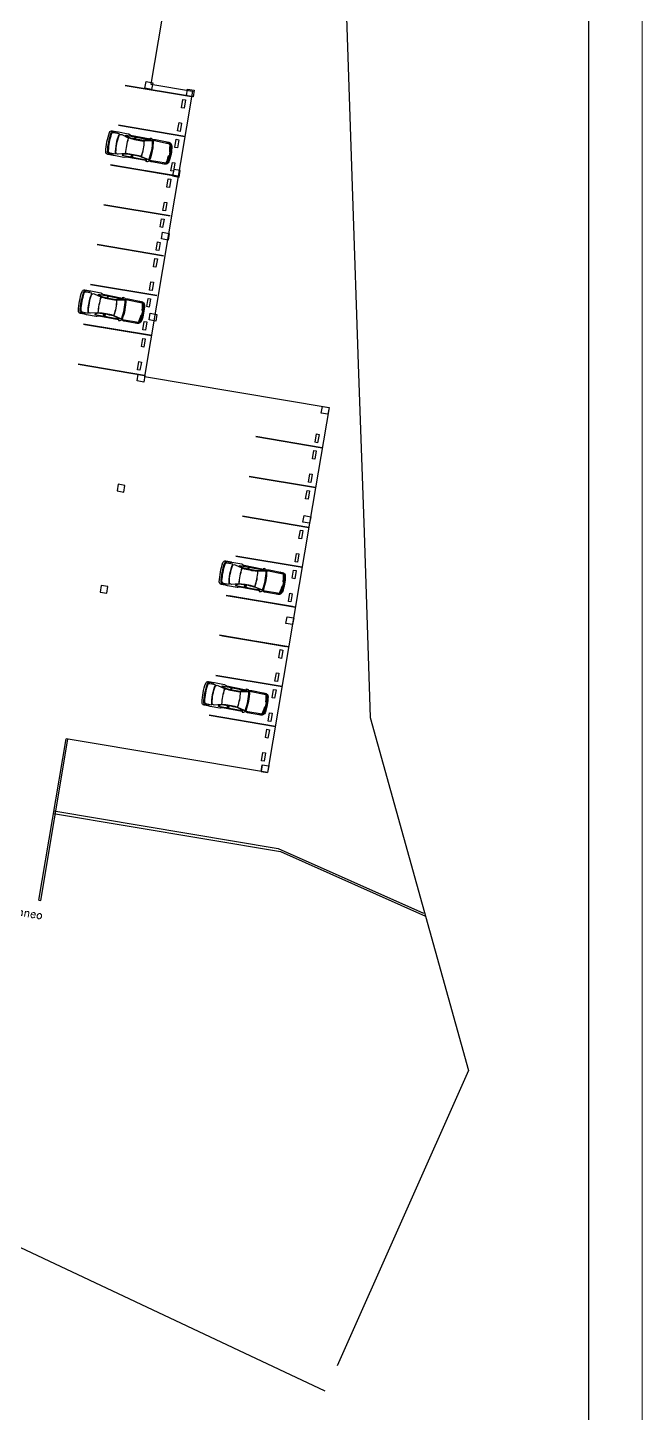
# Model space of a CAD drawing. Header units: millimetres. Extents: x -1615 to -538, y 177 to 397.
# Drawn here: x -938.2 to -901.7, y 226.4 to 308.8 of the extents above; entities that cross this region are included whole.
import ezdxf
from ezdxf.enums import TextEntityAlignment as Align

# ---------------------------------------------------------------- set-up
doc = ezdxf.new("R2010")
doc.units = ezdxf.units.MM
for name, color, linetype in [('7', 7, 'Continuous'), ('AUX', 8, 'Continuous'), ('CAJONES', 8, 'Continuous'), ('lineas de estacionamiento', 9, 'Continuous'), ('MUROS', 1, 'Continuous'), ('TEX', 2, 'Continuous')]:
    doc.layers.add(name, color=color, linetype=linetype)
doc.layers.add('muros bajos', color=252, linetype='Continuous', lineweight=20)
doc.styles.add('ROMANS', font='ROMANS.shx')

# ---------------------------------------------------------------- blocks, each defined once
blk = doc.blocks.new('JHGLJGF')
for p, q in [((551.112, 116.366, -0.383), (551.257, 116.359, -0.383)), ((552.517, 116.366, -0.383), (552.372, 116.359, -0.383))]:
    blk.add_line(p, q)
at = {"elevation": -0.383}
for points in [[(551.157, 116.388), (551.15, 117.568, 0.101584), (551.144, 117.599), (551.104, 117.69, -0.103014), (551.097, 117.721), (551.097, 118.317, -0.108661), (551.108, 118.365), (551.122, 118.395, 0.108661), (551.129, 118.428), (551.129, 118.606, -0.371351), (551.228, 118.72, -0.0744), (552.402, 118.72, -0.371351), (552.5, 118.606), (552.5, 118.428, 0.108661), (552.507, 118.395), (552.521, 118.365, -0.108661), (552.532, 118.317), (552.532, 117.721, -0.103014), (552.525, 117.69), (552.486, 117.599, 0.101584), (552.479, 117.568), (552.472, 116.388, 0.083094)], [(551.1, 118.339), (551.1, 118.676, -0.371599), (551.231, 118.828, -0.073962), (552.398, 118.828, -0.371599), (552.53, 118.676), (552.53, 118.339)], [(551.208, 117.301), (551.319, 117.301, 0.417968), (551.334, 117.316, 0.019843), (551.32, 117.597, 0.137129), (551.221, 117.836, 0.713564), (551.208, 117.831), (551.208, 116.386)], [(552.422, 117.301), (552.31, 117.301, -0.417968), (552.295, 117.316, -0.019843), (552.31, 117.597, -0.137129), (552.408, 117.836, -0.713564), (552.422, 117.831), (552.422, 116.386)], [(551.362, 117.262), (551.208, 117.262, 0.083366), (551.152, 117.233, 0.083366)], [(551.24, 116.383, 0.02749), (551.322, 116.729, 0.025966), (551.322, 116.731, 0.02378), (551.334, 117.21, 0.407856), (551.319, 117.225), (551.208, 117.225)], [(552.268, 117.262), (552.422, 117.262, -0.083366), (552.477, 117.233, -0.083366)], [(552.39, 116.383, -0.02749), (552.308, 116.729, -0.025966), (552.307, 116.731, -0.02378), (552.295, 117.21, -0.407856), (552.31, 117.225), (552.422, 117.225)], [(551.148, 115.26), (551.139, 116.053, -0.084677), (551.143, 116.078), (551.154, 116.112, 0.083094), (551.158, 116.137), (551.158, 116.24, 0.101584)], [(552.472, 116.24), (552.471, 116.137, 0.083094), (552.475, 116.112), (552.486, 116.078, -0.084677), (552.49, 116.053), (552.481, 115.26, -0.359876), (552.291, 115.036, -0.088764), (551.338, 115.036, -0.359876), (551.148, 115.26)], [(552.384, 115.188), (552.41, 116.183, -0.090951), (551.219, 116.183), (551.245, 115.188)], [(552.483, 115.395), (552.478, 115.388, 0.13748), (552.467, 115.348), (552.467, 115.262, -0.346548), (552.379, 115.15, -0.11876), (551.25, 115.15, -0.346548), (551.162, 115.262), (551.162, 115.348, 0.13748), (551.151, 115.388), (551.147, 115.395)], [(551.162, 115.299, 0.346548), (551.25, 115.187, 0.041042), (551.641, 115.126, -0.241905), (551.701, 115.089), (551.703, 115.085)], [(552.467, 115.299, -0.346548), (552.379, 115.187, -0.041042), (551.989, 115.126, 0.241905), (551.929, 115.089), (551.926, 115.085)], [(552.481, 115.26, -0.274398), (552.383, 115.11, -0.119718), (551.246, 115.11, -0.274398), (551.148, 115.26)]]:
    blk.add_lwpolyline(points, format="xyb", dxfattribs=at)
for points in [[(552.317, 118.701, 0.065131), (551.312, 118.701, 0.371959), (551.212, 118.588), (551.206, 118.234, -0.104632), (552.423, 118.234), (552.417, 118.588, 0.371959)], [(551.335, 117.67), (551.223, 118.09, -0.440582), (551.314, 118.233, -0.086398), (552.315, 118.233, -0.440582), (552.407, 118.09), (552.294, 117.67, 0.053811)], [(551.182, 117.246), (551.183, 117.124, 0.43916), (551.188, 117.12), (551.2, 117.121, 0.389567), (551.204, 117.125), (551.203, 117.251, 0.732559), (551.196, 117.253), (551.183, 117.248, 0.154479)], [(552.259, 116.715, -0.079783), (551.371, 116.715, -0.388412), (551.351, 116.74, 0.043035), (551.337, 117.627, -0.414022), (551.358, 117.652, -0.051218), (552.271, 117.652, -0.414022), (552.292, 117.627, 0.043035), (552.278, 116.74, -0.388412)], [(552.447, 117.246), (552.446, 117.124, -0.43916), (552.442, 117.12), (552.429, 117.121, -0.389567), (552.425, 117.125), (552.426, 117.251, -0.732559), (552.433, 117.253), (552.446, 117.248, -0.154479)], [(551.113, 116.387, 0.242275), (551.191, 116.206, 0.563269), (551.228, 116.219), (551.262, 116.379, 0.056528)], [(552.387, 116.26, -0.430172), (552.369, 116.232, -0.084449), (551.261, 116.232, -0.430172), (551.242, 116.26), (551.329, 116.686, -0.404558), (551.346, 116.698, 0.084184), (552.283, 116.698, -0.404558), (552.3, 116.686)], [(552.517, 116.387, -0.242275), (552.438, 116.206, -0.563269), (552.401, 116.219), (552.368, 116.379, -0.056528)]]:
    blk.add_lwpolyline(points, format="xyb", close=True, dxfattribs=at)

msp = doc.modelspace()

# ---------------------------------------------------------------- linework, layer by layer
at = {"color": 3, "lineweight": 30}
msp.add_lwpolyline([(-1043.282, 180.593), (-1043.282, 394.012), (-1043.282, 394.012), (-904.862, 394.012), (-904.862, 394.012), (-904.862, 180.593)], close=True, dxfattribs=at)
at = {"layer": '7', "color": 7}
for p, q in [((-919.287, 310.739), (-918.88, 298.744)), ((-918.88, 298.744), (-918.541, 288.75)), ((-918.541, 288.75), (-918.202, 278.754)), ((-918.202, 278.754), (-917.828, 267.76)), ((-917.828, 267.76), (-911.993, 246.777)), ((-920.506, 227.718), (-986.131, 258.634)), ((-911.993, 246.777), (-919.799, 229.217))]:
    msp.add_line(p, q, dxfattribs=at)
at = {"layer": 'AUX', "color": 7}
for p, q in [((-937.523, 256.902), (-935.909, 266.496)), ((-937.523, 256.902), (-935.909, 266.496)), ((-937.413, 256.884), (-935.8, 266.477)), ((-937.413, 256.884), (-935.8, 266.477)), ((-937.523, 256.902), (-937.413, 256.884))]:
    msp.add_line(p, q, dxfattribs=at)
at = {"layer": 'AUX'}
for p, q in [((-936.656, 262.058), (-923.17, 259.79)), ((-936.631, 262.206), (-923.293, 259.962))]:
    msp.add_line(p, q, dxfattribs=at)
at = {"layer": 'CAJONES'}
for p, q in [((-928.45, 304.657), (-932.395, 305.321)), ((-932.395, 305.321), (-928.45, 304.657)), ((-928.45, 304.657), (-932.395, 305.321)), ((-932.395, 305.321), (-928.45, 304.657)), ((-928.45, 304.657), (-932.395, 305.321)), ((-932.395, 305.321), (-928.45, 304.657)), ((-928.849, 302.29), (-932.793, 302.954)), ((-932.793, 302.954), (-928.849, 302.29)), ((-928.849, 302.29), (-932.793, 302.954)), ((-932.793, 302.954), (-928.849, 302.29)), ((-928.849, 302.29), (-932.793, 302.954)), ((-932.793, 302.954), (-928.849, 302.29)), ((-928.849, 302.29), (-932.793, 302.954)), ((-932.793, 302.954), (-928.849, 302.29)), ((-929.324, 299.937), (-933.269, 300.6)), ((-933.269, 300.6), (-929.324, 299.937)), ((-929.324, 299.937), (-933.269, 300.6)), ((-933.269, 300.6), (-929.324, 299.937)), ((-929.324, 299.937), (-933.269, 300.6)), ((-933.269, 300.6), (-929.324, 299.937)), ((-929.247, 299.924), (-933.191, 300.587)), ((-933.191, 300.587), (-929.247, 299.924)), ((-929.722, 297.57), (-933.667, 298.233)), ((-933.667, 298.233), (-929.722, 297.57)), ((-929.722, 297.57), (-933.667, 298.233)), ((-933.667, 298.233), (-929.722, 297.57)), ((-929.722, 297.57), (-933.667, 298.233)), ((-933.667, 298.233), (-929.722, 297.57)), ((-929.722, 297.57), (-933.667, 298.233)), ((-933.667, 298.233), (-929.722, 297.57)), ((-930.12, 295.203), (-934.065, 295.867)), ((-934.065, 295.867), (-930.12, 295.203)), ((-930.12, 295.203), (-934.065, 295.867)), ((-934.065, 295.867), (-930.12, 295.203)), ((-930.12, 295.203), (-934.065, 295.867)), ((-934.065, 295.867), (-930.12, 295.203)), ((-930.12, 295.203), (-934.065, 295.867)), ((-934.065, 295.867), (-930.12, 295.203)), ((-930.519, 292.836), (-934.463, 293.5)), ((-934.463, 293.5), (-930.519, 292.836)), ((-930.519, 292.836), (-934.463, 293.5)), ((-934.463, 293.5), (-930.519, 292.836)), ((-930.519, 292.836), (-934.463, 293.5)), ((-934.463, 293.5), (-930.519, 292.836)), ((-930.519, 292.836), (-934.463, 293.5)), ((-934.463, 293.5), (-930.519, 292.836)), ((-930.917, 290.47), (-934.861, 291.133)), ((-934.861, 291.133), (-930.917, 290.47)), ((-930.839, 290.457), (-934.784, 291.12)), ((-934.784, 291.12), (-930.839, 290.457)), ((-930.839, 290.457), (-934.784, 291.12)), ((-934.784, 291.12), (-930.839, 290.457)), ((-930.839, 290.457), (-934.784, 291.12)), ((-934.784, 291.12), (-930.839, 290.457)), ((-931.237, 288.09), (-935.182, 288.753)), ((-935.182, 288.753), (-931.237, 288.09)), ((-920.679, 283.789), (-924.624, 284.453)), ((-924.624, 284.453), (-920.679, 283.789)), ((-920.679, 283.789), (-924.624, 284.453)), ((-924.624, 284.453), (-920.679, 283.789)), ((-920.679, 283.789), (-924.624, 284.453)), ((-924.624, 284.453), (-920.679, 283.789)), ((-921.078, 281.423), (-925.022, 282.086)), ((-925.022, 282.086), (-921.078, 281.423)), ((-921.078, 281.423), (-925.022, 282.086)), ((-925.022, 282.086), (-921.078, 281.423)), ((-921.078, 281.423), (-925.022, 282.086)), ((-925.022, 282.086), (-921.078, 281.423)), ((-921.476, 279.056), (-925.42, 279.719)), ((-925.42, 279.719), (-921.476, 279.056)), ((-921.476, 279.056), (-925.42, 279.719)), ((-925.42, 279.719), (-921.476, 279.056)), ((-921.476, 279.056), (-925.42, 279.719)), ((-925.42, 279.719), (-921.476, 279.056)), ((-921.874, 276.689), (-925.818, 277.353)), ((-925.818, 277.353), (-921.874, 276.689)), ((-921.874, 276.689), (-925.818, 277.353)), ((-925.818, 277.353), (-921.874, 276.689)), ((-921.874, 276.689), (-925.818, 277.353)), ((-925.818, 277.353), (-921.874, 276.689)), ((-922.449, 274.352), (-926.393, 275.016)), ((-926.393, 275.016), (-922.449, 274.352)), ((-922.449, 274.352), (-926.393, 275.016)), ((-926.393, 275.016), (-922.449, 274.352)), ((-922.272, 274.322), (-926.216, 274.986)), ((-926.216, 274.986), (-922.272, 274.322)), ((-922.847, 271.985), (-926.791, 272.649)), ((-926.791, 272.649), (-922.847, 271.985)), ((-922.67, 271.956), (-926.615, 272.619)), ((-926.615, 272.619), (-922.67, 271.956)), ((-922.67, 271.956), (-926.615, 272.619)), ((-926.615, 272.619), (-922.67, 271.956)), ((-923.068, 269.589), (-927.013, 270.252)), ((-927.013, 270.252), (-923.068, 269.589)), ((-923.068, 269.589), (-927.013, 270.252)), ((-927.013, 270.252), (-923.068, 269.589)), ((-923.068, 269.589), (-927.013, 270.252)), ((-927.013, 270.252), (-923.068, 269.589)), ((-923.466, 267.222), (-927.411, 267.886)), ((-927.411, 267.886), (-923.466, 267.222)), ((-923.293, 259.962), (-914.669, 256.129)), ((-923.17, 259.79), (-914.546, 255.956))]:
    msp.add_line(p, q, dxfattribs=at)
for points in [[(-928.959, 304.489), (-928.811, 304.464), (-928.894, 303.971), (-929.042, 303.996)], [(-929.192, 303.109), (-929.044, 303.084), (-929.127, 302.591), (-929.275, 302.616)], [(-929.357, 302.122), (-929.21, 302.098), (-929.292, 301.604), (-929.44, 301.629)], [(-929.59, 300.742), (-929.442, 300.717), (-929.525, 300.224), (-929.673, 300.249)], [(-929.833, 299.769), (-929.685, 299.744), (-929.768, 299.251), (-929.916, 299.276)], [(-930.065, 298.388), (-929.917, 298.363), (-930, 297.87), (-930.148, 297.895)], [(-930.231, 297.402), (-930.083, 297.377), (-930.166, 296.884), (-930.314, 296.909)], [(-930.463, 296.021), (-930.316, 295.996), (-930.399, 295.503), (-930.546, 295.528)], [(-930.629, 295.035), (-930.481, 295.01), (-930.564, 294.517), (-930.712, 294.542)], [(-930.862, 293.655), (-930.714, 293.63), (-930.797, 293.137), (-930.945, 293.162)], [(-931.028, 292.668), (-930.88, 292.644), (-930.963, 292.151), (-931.11, 292.175)], [(-931.26, 291.288), (-931.112, 291.263), (-931.195, 290.77), (-931.343, 290.795)], [(-931.348, 290.289), (-931.2, 290.264), (-931.283, 289.771), (-931.431, 289.796)], [(-931.58, 288.908), (-931.432, 288.883), (-931.515, 288.39), (-931.663, 288.415)], [(-921.022, 284.608), (-920.875, 284.583), (-920.957, 284.09), (-921.105, 284.114)], [(-921.188, 283.621), (-921.04, 283.597), (-921.123, 283.103), (-921.271, 283.128)], [(-921.421, 282.241), (-921.273, 282.216), (-921.356, 281.723), (-921.504, 281.748)], [(-921.586, 281.255), (-921.439, 281.23), (-921.521, 280.737), (-921.669, 280.762)], [(-921.985, 278.888), (-921.837, 278.863), (-921.92, 278.37), (-922.068, 278.395)], [(-922.217, 277.507), (-922.069, 277.482), (-922.152, 276.989), (-922.3, 277.014)], [(-922.383, 276.521), (-922.235, 276.496), (-922.318, 276.003), (-922.466, 276.028)], [(-922.615, 275.141), (-922.467, 275.116), (-922.55, 274.623), (-922.698, 274.647)], [(-923.179, 271.788), (-923.031, 271.763), (-923.114, 271.27), (-923.262, 271.295)], [(-923.179, 271.788), (-923.031, 271.763), (-923.114, 271.27), (-923.262, 271.295)], [(-923.411, 270.407), (-923.263, 270.382), (-923.346, 269.889), (-923.494, 269.914)], [(-923.411, 270.407), (-923.263, 270.382), (-923.346, 269.889), (-923.494, 269.914)], [(-923.577, 269.421), (-923.429, 269.396), (-923.512, 268.903), (-923.66, 268.928)], [(-923.809, 268.04), (-923.661, 268.015), (-923.744, 267.522), (-923.892, 267.547)], [(-923.975, 267.054), (-923.827, 267.029), (-923.91, 266.536), (-924.058, 266.561)], [(-924.207, 265.674), (-924.06, 265.649), (-924.142, 265.156), (-924.29, 265.181)]]:
    msp.add_lwpolyline(points, close=True, dxfattribs=at)
at = {"layer": 'lineas de estacionamiento', "color": 7}
for p, q in [((-929.692, 312.35), (-930.861, 305.397)), ((-928.396, 304.983), (-931.249, 288.021)), ((-930.861, 305.397), (-928.396, 304.983)), ((-931.249, 288.021), (-920.278, 286.175)), ((-920.278, 286.175), (-921.414, 279.42)), ((-921.414, 279.42), (-923.927, 264.48)), ((-923.927, 264.48), (-935.909, 266.496))]:
    msp.add_line(p, q, dxfattribs=at)
for points in [[(-931.151, 305.549), (-930.757, 305.483), (-930.823, 305.088), (-931.217, 305.154)], [(-928.681, 305.102), (-928.286, 305.035), (-928.352, 304.641), (-928.747, 304.707)], [(-929.577, 299.941), (-929.183, 299.874), (-929.116, 300.269), (-929.511, 300.335)], [(-929.839, 296.13), (-930.234, 296.196), (-930.168, 296.591), (-929.773, 296.525)], [(-930.899, 291.781), (-930.505, 291.714), (-930.571, 291.32), (-930.965, 291.386)], [(-931.616, 288.154), (-931.222, 288.087), (-931.288, 287.693), (-931.682, 287.759)], [(-920.673, 286.24), (-920.278, 286.173), (-920.344, 285.781), (-920.739, 285.847)], [(-932.414, 281.549), (-932.808, 281.616), (-932.874, 281.221), (-932.48, 281.155)], [(-921.763, 279.758), (-921.369, 279.692), (-921.435, 279.297), (-921.83, 279.363)], [(-933.425, 275.534), (-933.82, 275.6), (-933.886, 275.206), (-933.492, 275.14)], [(-922.775, 273.742), (-922.381, 273.676), (-922.447, 273.284), (-922.841, 273.35)], [(-924.256, 264.941), (-923.861, 264.875), (-923.927, 264.48), (-924.322, 264.547)]]:
    msp.add_lwpolyline(points, close=True, dxfattribs=at)
at = {"layer": 'MUROS'}
for p, q in [((-924.256, 264.941), (-924.322, 264.547)), ((-924.322, 264.547), (-923.927, 264.48)), ((-924.256, 264.941), (-923.861, 264.875)), ((-923.861, 264.875), (-923.927, 264.48))]:
    msp.add_line(p, q, dxfattribs=at)
at = {"layer": 'muros bajos', "color": 5}
msp.add_lwpolyline([(-901.666, 397.208), (-901.666, 177.397), (-1046.477, 177.397), (-1046.477, 397.208), (-1046.477, 397.208), (-901.666, 397.208)], close=True, dxfattribs=at)

# ---------------------------------------------------------------- block references
at = {"layer": 'AUX', "rotation": 79.27148636806729}
for p in [(-919.407, -262.334, 0.383), (-921.036, -271.794, 0.383), (-912.664, -287.903, 0.383), (-913.691, -295.072, 0.383)]:
    msp.add_blockref('JHGLJGF', p, dxfattribs=at)

# ---------------------------------------------------------------- texts
at = {"layer": 'TEX', "style": 'ROMANS'}
msp.add_text('Entrada a subterraneo', height=0.47564, rotation=350.45135, dxfattribs=at).set_placement((-940.92, 256.364), align=Align.CENTER)

doc.saveas('drawing.dxf')
